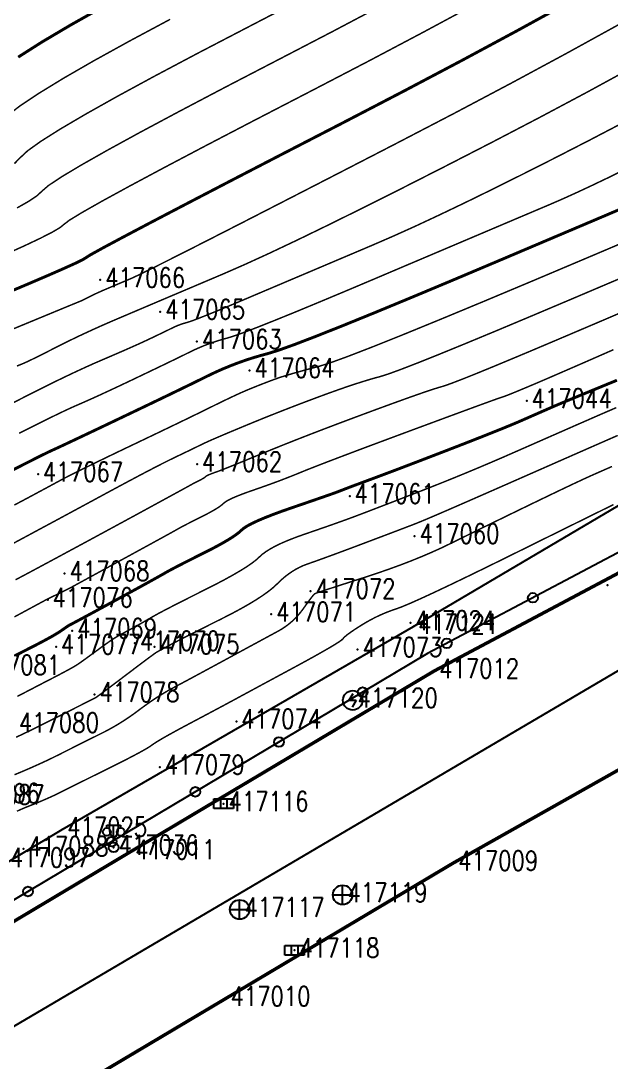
# Model space of a CAD drawing. Extents: x 871 to 1485, y 1110 to 1494.
# Drawn here: x 1062.4 to 1092.7, y 1155 to 1208.5 of the extents above; entities that cross this region are included whole.
import ezdxf

# ---------------------------------------------------------------- set-up
doc = ezdxf.new("R2010")
doc.units = 0
doc.header["$LTSCALE"] = 0.5
doc.header["$PDSIZE"] = 0.2
doc.layers.get('0').update_dxf_attribs({"linetype": 'CONTINUOUS'})
doc.layers.add('ASSIST', color=7, linetype='CONTINUOUS', plot=False)
for name, color, linetype in [('DGX', 2, 'CONTINUOUS'), ('DLDW', 11, 'CONTINUOUS'), ('DLSS', 4, 'CONTINUOUS'), ('GXYZ', 2, 'CONTINUOUS'), ('ZBTZ', 3, 'CONTINUOUS'), ('ZDH', 1, 'CONTINUOUS')]:
    doc.layers.add(name, color=color, linetype=linetype)
doc.styles.add('HZ', font='rs.shx', dxfattribs={"width": 0.8, "bigfont": 'hztxt.shx'})

# ---------------------------------------------------------------- blocks, each defined once
blk = doc.blocks.new('gc097')
for p, q in [((-0.7, 2), (-0.7, 2.3)), ((-0.7, 2.3), (0.7, 2.3)), ((0, 0.5), (0, 2.3)), ((0.7, 2.3), (0.7, 2))]:
    blk.add_line(p, q)
for centre, radius in [((-0.7, 1.6), 0.4), ((0.73, 1.6), 0.4), ((0, 0), 0.5)]:
    blk.add_circle(centre, radius)
blk = doc.blocks.new('gc041')
for p, q in [((-1, 0.5), (1, 0.5)), ((-1, -0.5), (-1, 0.5)), ((-0.33, 0.5), (-0.33, -0.5)), ((0.33, 0.5), (0.33, -0.5)), ((1, 0.5), (1, -0.5)), ((1, -0.5), (-1, -0.5))]:
    blk.add_line(p, q)
blk = doc.blocks.new('gc043')
for p, q in [((-1, 0), (1, 0)), ((0, -1), (0, 1))]:
    blk.add_line(p, q)
blk.add_circle((0, 0), 1)
blk = doc.blocks.new('gc050')
for p, q in [((-0.35, 0), (0.05, 0.69)), ((-0.35, 0), (0.35, 0)), ((0.35, 0), (-0.06, -0.69))]:
    blk.add_line(p, q)
blk.add_circle((0, 0), 1)
blk = doc.blocks.new('gc170')
at = {"linetype": 'Continuous'}
blk.add_circle((0, 0), 0.5, dxfattribs=at)

msp = doc.modelspace()

# ---------------------------------------------------------------- linework, layer by layer
at = {"linetype": 'Continuous'}
msp.add_line((1094.294, 1175.843, 7.721), (1030.348, 1138.236, 7.025), dxfattribs=at)
at = {"linetype": 'Continuous', "elevation": 10.434, "flags": 128}
msp.add_lwpolyline([(974.599, 1444.021), (976.622, 1297.17), (976.667, 1293.433), (977.082, 1260.359), (977.14, 1247.885), (987.302, 1248.093), (987.563, 1239.875), (979.366, 1239.67), (963.969, 1239.285), (964.736, 1230.673), (962.422, 1230.467), (963.264, 1211.145), (964.031, 1187.555), (968.129, 1164.597), (978.887, 1142.015), (988.427, 1127.787), (1013.14, 1137.603), (1027.097, 1144.743), (1039.656, 1152.3), (1045.268, 1155.482), (1064.515, 1166.983), (1082.553, 1177.399), (1093.084, 1183.61)], dxfattribs=at)
at = {"layer": 'ASSIST', "linetype": 'Continuous', "flags": 128}
msp.add_lwpolyline([(1184.308, 1204.68), (1168.44, 1203.757), (1156.182, 1202.202), (1134.584, 1197.536), (1116.772, 1191.72), (1099.193, 1184.421), (1083.281, 1176.008), (1040.024, 1150.262), (1027.522, 1142.806), (1010.628, 1134.32), (1003.011, 1131.101)], dxfattribs=at)
at = {"layer": 'DGX', "color": 3, "linetype": 'Continuous', "const_width": 0.15, "flags": 128}
for points, elevation in [([(1061.34, 1194.372), (1062.647, 1194.923), (1063.724, 1195.383), (1064.57, 1195.753), (1065.186, 1196.031), (1065.571, 1196.218), (1065.726, 1196.315), (1065.966, 1196.467), (1066.607, 1196.822), (1067.649, 1197.379), (1069.091, 1198.14), (1070.934, 1199.103), (1073.178, 1200.27), (1075.823, 1201.639), (1078.869, 1203.21), (1082.034, 1204.855), (1085.038, 1206.44), (1087.88, 1207.968), (1090.561, 1209.438)], 15), ([(1093.679, 1199.023), (1091.799, 1198.225), (1089.623, 1197.303), (1087.152, 1196.255), (1084.671, 1195.207), (1082.468, 1194.285), (1080.542, 1193.489), (1078.893, 1192.819), (1077.521, 1192.275), (1076.427, 1191.856), (1075.609, 1191.564), (1075.068, 1191.397), (1074.669, 1191.288), (1074.273, 1191.17), (1073.882, 1191.041), (1073.495, 1190.903), (1073.113, 1190.755), (1072.735, 1190.598), (1072.361, 1190.431), (1071.992, 1190.254), (1071.599, 1190.06), (1071.155, 1189.843), (1070.659, 1189.602), (1070.112, 1189.337), (1069.513, 1189.049), (1068.863, 1188.737), (1068.162, 1188.402), (1067.409, 1188.043), (1066.674, 1187.693), (1066.026, 1187.385), (1065.464, 1187.119), (1064.989, 1186.895), (1064.601, 1186.712), (1064.299, 1186.571), (1064.085, 1186.473), (1063.957, 1186.416), (1063.804, 1186.344), (1063.515, 1186.202), (1063.089, 1185.989), (1062.527, 1185.705), (1061.829, 1185.351)], 12.5), ([(1093.008, 1190.03), (1092.47, 1189.81), (1091.925, 1189.586), (1091.434, 1189.384), (1090.997, 1189.204), (1090.615, 1189.046), (1090.288, 1188.91), (1090.015, 1188.796), (1089.797, 1188.703), (1089.633, 1188.633), (1089.49, 1188.57), (1089.336, 1188.502), (1089.168, 1188.429), (1088.989, 1188.35), (1088.797, 1188.266), (1088.592, 1188.176), (1088.376, 1188.081), (1088.147, 1187.98), (1087.886, 1187.867), (1087.573, 1187.736), (1087.209, 1187.587), (1086.793, 1187.419), (1086.326, 1187.232), (1085.807, 1187.028), (1085.236, 1186.804), (1084.614, 1186.563), (1083.983, 1186.319), (1083.385, 1186.089), (1082.822, 1185.873), (1082.292, 1185.671), (1081.796, 1185.482), (1081.335, 1185.308), (1080.906, 1185.147), (1080.512, 1185), (1080.155, 1184.868), (1079.837, 1184.75), (1079.559, 1184.646), (1079.321, 1184.557), (1079.123, 1184.482), (1078.965, 1184.421), (1078.846, 1184.375), (1078.768, 1184.344), (1078.678, 1184.309), (1078.527, 1184.254), (1078.314, 1184.178), (1078.039, 1184.082), (1077.703, 1183.965), (1077.305, 1183.828), (1076.846, 1183.67), (1076.325, 1183.492), (1075.801, 1183.309), (1075.334, 1183.137), (1074.924, 1182.976), (1074.57, 1182.825), (1074.272, 1182.686), (1074.031, 1182.558), (1073.847, 1182.44), (1073.719, 1182.333), (1073.602, 1182.226), (1073.447, 1182.108), (1073.257, 1181.977), (1073.03, 1181.835), (1072.767, 1181.682), (1072.467, 1181.516), (1072.131, 1181.339), (1071.758, 1181.151), (1071.386, 1180.965), (1071.051, 1180.796), (1070.752, 1180.645), (1070.49, 1180.511), (1070.265, 1180.394), (1070.077, 1180.294), (1069.926, 1180.212), (1069.811, 1180.147), (1069.698, 1180.082), (1069.55, 1179.998), (1069.368, 1179.896), (1069.152, 1179.776), (1068.902, 1179.638), (1068.617, 1179.481), (1068.298, 1179.306), (1067.945, 1179.114), (1067.586, 1178.918), (1067.25, 1178.735), (1066.938, 1178.565), (1066.649, 1178.408), (1066.383, 1178.264), (1066.141, 1178.132), (1065.921, 1178.014), (1065.725, 1177.908), (1065.551, 1177.814), (1065.397, 1177.732), (1065.264, 1177.661), (1065.152, 1177.601), (1065.059, 1177.552), (1064.988, 1177.514), (1064.937, 1177.488), (1064.907, 1177.472), (1064.882, 1177.459), (1064.849, 1177.439), (1064.807, 1177.413), (1064.756, 1177.379), (1064.696, 1177.339), (1064.627, 1177.291), (1064.55, 1177.237), (1064.464, 1177.176), (1064.361, 1177.107), (1064.232, 1177.027), (1064.079, 1176.936), (1063.9, 1176.835), (1063.697, 1176.723), (1063.468, 1176.601), (1063.214, 1176.468), (1062.935, 1176.325), (1062.65, 1176.18), (1062.378, 1176.041), (1062.119, 1175.908)], 10)]:
    msp.add_lwpolyline(points, dxfattribs=dict(at, elevation=elevation))
at = {"layer": 'DGX', "linetype": 'Continuous', "const_width": 0.075, "flags": 128}
for points in [[(1076.685, 1209.517), (1074.048, 1208.148), (1071.5, 1206.824), (1069.263, 1205.639), (1067.336, 1204.594), (1065.72, 1203.687), (1064.414, 1202.92), (1063.419, 1202.292), (1062.735, 1201.803), (1062.361, 1201.454), (1062.066, 1201.154)], [(1081.137, 1209.372), (1078.468, 1207.963), (1075.655, 1206.502), (1072.941, 1205.096), (1070.568, 1203.849), (1068.535, 1202.764), (1066.843, 1201.838), (1065.492, 1201.073), (1064.482, 1200.469), (1063.812, 1200.025), (1063.483, 1199.741), (1063.234, 1199.509), (1062.807, 1199.22), (1062.199, 1198.874)], [(1070.059, 1208.553), (1067.957, 1207.429), (1066.136, 1206.424), (1064.596, 1205.537), (1063.336, 1204.767), (1062.356, 1204.116), (1061.658, 1203.582)], [(1092.754, 1185.605), (1092.707, 1185.585), (1092.64, 1185.556), (1092.553, 1185.517), (1092.445, 1185.47), (1092.317, 1185.414), (1092.169, 1185.349), (1092, 1185.274), (1091.811, 1185.191), (1091.589, 1185.092), (1091.318, 1184.968), (1091.001, 1184.82), (1090.636, 1184.649), (1090.223, 1184.453), (1089.763, 1184.233), (1089.256, 1183.989), (1088.702, 1183.722), (1088.13, 1183.445), (1087.571, 1183.174), (1087.025, 1182.908), (1086.493, 1182.649), (1085.973, 1182.394), (1085.466, 1182.146), (1084.973, 1181.903), (1084.492, 1181.667), (1084.008, 1181.434), (1083.505, 1181.206), (1082.982, 1180.982), (1082.439, 1180.762), (1081.877, 1180.546), (1081.296, 1180.335), (1080.695, 1180.127), (1080.074, 1179.923), (1079.482, 1179.733), (1078.967, 1179.567), (1078.528, 1179.425), (1078.166, 1179.307), (1077.88, 1179.213), (1077.672, 1179.142), (1077.539, 1179.096), (1077.484, 1179.073), (1077.46, 1179.052), (1077.421, 1179.009), (1077.369, 1178.944), (1077.302, 1178.858), (1077.22, 1178.751), (1077.125, 1178.621), (1077.015, 1178.47), (1076.892, 1178.298), (1076.757, 1178.119), (1076.614, 1177.951), (1076.465, 1177.793), (1076.307, 1177.645), (1076.142, 1177.506), (1075.97, 1177.378), (1075.789, 1177.26), (1075.602, 1177.152), (1075.393, 1177.039), (1075.149, 1176.908), (1074.871, 1176.757), (1074.557, 1176.587), (1074.209, 1176.399), (1073.826, 1176.192), (1073.409, 1175.965), (1072.956, 1175.72), (1072.502, 1175.474), (1072.08, 1175.246), (1071.691, 1175.036), (1071.333, 1174.843), (1071.008, 1174.668), (1070.715, 1174.511), (1070.454, 1174.372), (1070.225, 1174.25), (1070.012, 1174.134), (1069.796, 1174.01), (1069.577, 1173.878), (1069.357, 1173.738), (1069.135, 1173.591), (1068.91, 1173.435), (1068.683, 1173.272), (1068.454, 1173.102), (1068.223, 1172.93), (1067.99, 1172.766), (1067.756, 1172.609), (1067.52, 1172.458), (1067.283, 1172.314), (1067.044, 1172.177), (1066.804, 1172.046), (1066.562, 1171.923), (1066.314, 1171.8), (1066.057, 1171.673), (1065.791, 1171.54), (1065.515, 1171.403), (1065.23, 1171.26), (1064.936, 1171.112), (1064.632, 1170.959), (1064.319, 1170.802), (1063.992, 1170.64), (1063.645, 1170.475), (1063.279, 1170.307), (1062.895, 1170.136), (1062.491, 1169.962), (1062.067, 1169.785)], [(1092.828, 1183.648), (1092.696, 1183.583), (1092.415, 1183.445), (1091.984, 1183.232), (1091.403, 1182.946), (1090.672, 1182.585), (1089.792, 1182.151), (1088.763, 1181.643), (1087.584, 1181.06), (1086.394, 1180.475), (1085.333, 1179.959), (1084.401, 1179.511), (1083.598, 1179.131), (1082.923, 1178.82), (1082.377, 1178.577), (1081.96, 1178.403), (1081.671, 1178.297), (1081.448, 1178.221), (1081.226, 1178.138), (1081.006, 1178.048), (1080.787, 1177.951), (1080.57, 1177.846), (1080.354, 1177.733), (1080.14, 1177.614), (1079.928, 1177.487), (1079.727, 1177.361), (1079.548, 1177.246), (1079.392, 1177.14), (1079.258, 1177.045), (1079.145, 1176.961), (1079.055, 1176.886), (1078.987, 1176.822), (1078.941, 1176.768), (1078.87, 1176.701), (1078.727, 1176.6), (1078.513, 1176.464), (1078.227, 1176.293), (1077.868, 1176.087), (1077.438, 1175.845), (1076.937, 1175.569), (1076.363, 1175.258), (1075.782, 1174.945), (1075.257, 1174.662), (1074.788, 1174.41), (1074.376, 1174.187), (1074.02, 1173.995), (1073.721, 1173.834), (1073.478, 1173.702), (1073.292, 1173.601), (1073.118, 1173.508), (1072.915, 1173.398), (1072.682, 1173.274), (1072.419, 1173.133), (1072.125, 1172.977), (1071.802, 1172.805), (1071.449, 1172.618), (1071.066, 1172.415), (1070.688, 1172.214), (1070.348, 1172.03), (1070.046, 1171.864), (1069.784, 1171.716), (1069.559, 1171.586), (1069.374, 1171.474), (1069.227, 1171.38), (1069.119, 1171.303), (1069.007, 1171.226), (1068.848, 1171.128), (1068.642, 1171.01), (1068.388, 1170.872), (1068.088, 1170.713), (1067.741, 1170.534), (1067.347, 1170.335), (1066.906, 1170.116), (1066.461, 1169.895), (1066.054, 1169.694), (1065.686, 1169.511), (1065.356, 1169.347), (1065.064, 1169.202), (1064.81, 1169.075), (1064.595, 1168.968), (1064.418, 1168.879), (1064.255, 1168.798), (1064.082, 1168.716), (1063.899, 1168.632), (1063.705, 1168.546), (1063.502, 1168.459), (1063.288, 1168.369), (1063.064, 1168.278), (1062.83, 1168.186), (1062.6, 1168.093), (1062.386, 1168.001), (1062.19, 1167.912)]]:
    msp.add_lwpolyline(points, dxfattribs=at)
for points, elevation in [([(1061.547, 1196.467), (1062.568, 1196.927), (1063.385, 1197.313), (1063.996, 1197.625), (1064.403, 1197.863), (1064.604, 1198.028), (1064.889, 1198.246), (1065.544, 1198.645), (1066.57, 1199.226), (1067.967, 1199.989), (1069.735, 1200.934), (1071.873, 1202.06), (1074.382, 1203.367), (1077.262, 1204.856), (1080.251, 1206.409), (1083.087, 1207.906), (1085.771, 1209.349)], 15.5), ([(1061.236, 1192.35), (1062.502, 1192.873), (1063.541, 1193.302), (1064.354, 1193.638), (1064.941, 1193.88), (1065.302, 1194.028), (1065.436, 1194.083), (1065.462, 1194.093), (1065.496, 1194.108), (1065.539, 1194.128), (1065.591, 1194.152), (1065.651, 1194.182), (1065.721, 1194.217), (1065.799, 1194.256), (1065.885, 1194.3), (1065.977, 1194.347), (1066.071, 1194.393), (1066.167, 1194.439), (1066.264, 1194.485), (1066.364, 1194.531), (1066.465, 1194.576), (1066.567, 1194.622), (1066.672, 1194.667), (1066.786, 1194.715), (1066.918, 1194.771), (1067.066, 1194.834), (1067.232, 1194.905), (1067.415, 1194.982), (1067.616, 1195.067), (1067.834, 1195.159), (1068.069, 1195.259), (1068.494, 1195.457), (1069.281, 1195.845), (1070.43, 1196.422), (1071.942, 1197.188), (1073.817, 1198.145), (1076.053, 1199.291), (1078.652, 1200.626), (1081.613, 1202.151), (1084.688, 1203.749), (1087.628, 1205.304), (1090.434, 1206.816), (1093.104, 1208.285)], 14.5), ([(1093.865, 1206.117), (1091.484, 1204.82), (1089.064, 1203.532), (1086.607, 1202.251), (1084.224, 1201.028), (1082.03, 1199.914), (1080.025, 1198.908), (1078.208, 1198.011), (1076.579, 1197.221), (1075.139, 1196.54), (1073.887, 1195.968), (1072.824, 1195.503), (1071.889, 1195.107), (1071.024, 1194.74), (1070.226, 1194.403), (1069.498, 1194.094), (1068.838, 1193.814), (1068.247, 1193.563), (1067.724, 1193.341), (1067.27, 1193.148), (1066.854, 1192.969), (1066.445, 1192.789), (1066.044, 1192.608), (1065.649, 1192.426), (1065.262, 1192.244), (1064.882, 1192.06), (1064.509, 1191.876), (1064.143, 1191.691), (1063.798, 1191.515), (1063.488, 1191.358), (1063.212, 1191.221), (1062.972, 1191.103), (1062.766, 1191.005), (1062.594, 1190.926), (1062.458, 1190.866), (1062.357, 1190.826), (1062.191, 1190.762)], 14), ([(1093.42, 1203.301), (1091.6, 1202.351), (1089.842, 1201.45), (1088.19, 1200.615), (1086.644, 1199.846), (1085.203, 1199.142), (1083.868, 1198.504), (1082.64, 1197.931), (1081.516, 1197.425), (1080.499, 1196.984), (1079.554, 1196.583), (1078.646, 1196.199), (1077.777, 1195.83), (1076.945, 1195.478), (1076.151, 1195.142), (1075.395, 1194.821), (1074.676, 1194.517), (1073.996, 1194.228), (1073.369, 1193.963), (1072.813, 1193.731), (1072.326, 1193.529), (1071.909, 1193.36), (1071.563, 1193.223), (1071.286, 1193.117), (1071.08, 1193.043), (1070.943, 1193.001), (1070.842, 1192.973), (1070.742, 1192.943), (1070.644, 1192.911), (1070.546, 1192.876), (1070.449, 1192.839), (1070.354, 1192.799), (1070.259, 1192.757), (1070.166, 1192.712), (1070.067, 1192.663), (1069.955, 1192.608), (1069.829, 1192.547), (1069.691, 1192.481), (1069.54, 1192.408), (1069.376, 1192.329), (1069.199, 1192.244), (1069.008, 1192.154), (1068.798, 1192.055), (1068.562, 1191.946), (1068.298, 1191.827), (1068.008, 1191.698), (1067.69, 1191.558), (1067.346, 1191.409), (1066.976, 1191.249), (1066.578, 1191.079), (1066.153, 1190.895), (1065.701, 1190.692), (1065.22, 1190.47), (1064.712, 1190.23), (1064.176, 1189.971), (1063.612, 1189.693), (1063.02, 1189.396), (1062.4, 1189.081), (1061.797, 1188.773)], 13.5), ([(1093.459, 1200.866), (1092.548, 1200.421), (1091.704, 1200.018), (1090.927, 1199.656), (1090.217, 1199.335), (1089.574, 1199.056), (1088.9, 1198.771), (1088.097, 1198.431), (1087.165, 1198.036), (1086.104, 1197.586), (1084.915, 1197.082), (1083.597, 1196.523), (1082.15, 1195.91), (1080.574, 1195.241), (1079.02, 1194.585), (1077.64, 1194.008), (1076.434, 1193.509), (1075.401, 1193.09), (1074.542, 1192.749), (1073.857, 1192.487), (1073.344, 1192.303), (1073.006, 1192.199), (1072.756, 1192.131), (1072.508, 1192.056), (1072.263, 1191.976), (1072.021, 1191.89), (1071.781, 1191.797), (1071.544, 1191.698), (1071.31, 1191.594), (1071.079, 1191.483), (1070.833, 1191.361), (1070.555, 1191.225), (1070.244, 1191.074), (1069.901, 1190.909), (1069.527, 1190.728), (1069.119, 1190.533), (1068.68, 1190.323), (1068.209, 1190.098), (1067.736, 1189.874), (1067.294, 1189.665), (1066.881, 1189.473), (1066.498, 1189.296), (1066.146, 1189.135), (1065.823, 1188.99), (1065.53, 1188.861), (1065.267, 1188.747), (1064.979, 1188.62), (1064.608, 1188.447), (1064.155, 1188.23), (1063.62, 1187.968), (1063.002, 1187.661), (1062.303, 1187.309)], 13), ([(1094.503, 1197.596), (1091.62, 1196.373), (1088.716, 1195.146), (1086.146, 1194.069), (1083.908, 1193.141), (1082.003, 1192.362), (1080.431, 1191.734), (1079.192, 1191.255), (1078.286, 1190.925), (1077.712, 1190.745), (1077.32, 1190.643), (1076.958, 1190.545), (1076.624, 1190.453), (1076.32, 1190.366), (1076.046, 1190.284), (1075.801, 1190.208), (1075.585, 1190.136), (1075.399, 1190.07), (1075.228, 1190.007), (1075.059, 1189.943), (1074.891, 1189.878), (1074.725, 1189.814), (1074.56, 1189.749), (1074.397, 1189.683), (1074.235, 1189.618), (1074.074, 1189.552), (1073.905, 1189.48), (1073.715, 1189.397), (1073.506, 1189.302), (1073.277, 1189.196), (1073.028, 1189.078), (1072.759, 1188.949), (1072.47, 1188.808), (1072.161, 1188.656), (1071.819, 1188.487), (1071.427, 1188.296), (1070.987, 1188.082), (1070.499, 1187.846), (1069.962, 1187.588), (1069.377, 1187.307), (1068.743, 1187.004), (1068.061, 1186.679), (1067.385, 1186.356), (1066.77, 1186.06), (1066.216, 1185.792), (1065.724, 1185.552), (1065.292, 1185.338), (1064.922, 1185.152), (1064.613, 1184.994), (1064.365, 1184.862), (1064.148, 1184.745), (1063.932, 1184.629), (1063.717, 1184.512), (1063.502, 1184.397), (1063.288, 1184.282), (1063.075, 1184.167), (1062.862, 1184.053), (1062.65, 1183.94), (1062.397, 1183.805), (1062.061, 1183.628)], 12), ([(1061.999, 1181.657), (1062.653, 1182.007), (1063.308, 1182.36), (1063.966, 1182.713), (1064.627, 1183.069), (1065.289, 1183.426), (1065.954, 1183.785), (1066.621, 1184.146), (1067.262, 1184.492), (1067.851, 1184.807), (1068.387, 1185.092), (1068.87, 1185.346), (1069.3, 1185.57), (1069.677, 1185.763), (1070.001, 1185.925), (1070.272, 1186.057), (1070.508, 1186.17), (1070.728, 1186.275), (1070.931, 1186.372), (1071.117, 1186.462), (1071.286, 1186.543), (1071.438, 1186.617), (1071.574, 1186.684), (1071.693, 1186.742), (1071.824, 1186.805), (1072, 1186.885), (1072.218, 1186.982), (1072.48, 1187.095), (1072.785, 1187.225), (1073.133, 1187.372), (1073.525, 1187.536), (1073.96, 1187.717), (1074.418, 1187.905), (1074.881, 1188.093), (1075.348, 1188.279), (1075.819, 1188.465), (1076.295, 1188.65), (1076.775, 1188.834), (1077.259, 1189.017), (1077.747, 1189.199), (1078.224, 1189.374), (1078.677, 1189.536), (1079.103, 1189.684), (1079.505, 1189.818), (1079.88, 1189.939), (1080.231, 1190.047), (1080.556, 1190.141), (1080.856, 1190.222), (1081.26, 1190.349), (1081.899, 1190.582), (1082.773, 1190.92), (1083.881, 1191.363), (1085.225, 1191.912), (1086.803, 1192.566), (1088.615, 1193.326), (1090.663, 1194.191), (1092.714, 1195.062), (1094.537, 1195.836)], 11.5), ([(1093.119, 1193.462), (1092.063, 1193.011), (1090.925, 1192.527), (1089.706, 1192.009), (1088.515, 1191.506), (1087.46, 1191.064), (1086.541, 1190.683), (1085.759, 1190.363), (1085.114, 1190.105), (1084.606, 1189.909), (1084.234, 1189.773), (1083.999, 1189.7), (1083.792, 1189.64), (1083.504, 1189.549), (1083.137, 1189.426), (1082.689, 1189.27), (1082.161, 1189.083), (1081.552, 1188.863), (1080.863, 1188.612), (1080.094, 1188.328), (1079.304, 1188.034), (1078.551, 1187.751), (1077.836, 1187.479), (1077.159, 1187.218), (1076.519, 1186.969), (1075.917, 1186.73), (1075.352, 1186.503), (1074.825, 1186.287), (1074.342, 1186.088), (1073.91, 1185.91), (1073.528, 1185.754), (1073.196, 1185.62), (1072.915, 1185.508), (1072.684, 1185.418), (1072.503, 1185.349), (1072.373, 1185.303), (1072.273, 1185.268), (1072.184, 1185.235), (1072.106, 1185.204), (1072.039, 1185.176), (1071.982, 1185.149), (1071.936, 1185.125), (1071.901, 1185.102), (1071.877, 1185.082), (1071.855, 1185.062), (1071.825, 1185.039), (1071.789, 1185.014), (1071.746, 1184.987), (1071.696, 1184.958), (1071.639, 1184.927), (1071.575, 1184.893), (1071.504, 1184.857), (1071.433, 1184.822), (1071.369, 1184.79), (1071.312, 1184.761), (1071.263, 1184.735), (1071.22, 1184.713), (1071.184, 1184.694), (1071.155, 1184.678), (1071.133, 1184.666), (1071.094, 1184.644), (1071.013, 1184.599), (1070.89, 1184.531), (1070.725, 1184.441), (1070.518, 1184.328), (1070.269, 1184.192), (1069.979, 1184.033), (1069.646, 1183.852), (1069.285, 1183.655), (1068.908, 1183.45), (1068.516, 1183.236), (1068.107, 1183.014), (1067.683, 1182.784), (1067.243, 1182.546), (1066.788, 1182.299), (1066.317, 1182.044), (1065.849, 1181.791), (1065.404, 1181.551), (1064.981, 1181.323), (1064.58, 1181.107), (1064.202, 1180.903), (1063.846, 1180.712), (1063.512, 1180.533), (1063.201, 1180.366), (1062.909, 1180.209), (1062.631, 1180.061), (1062.368, 1179.922), (1062.119, 1179.79)], 11), ([(1092.827, 1191.599), (1092.049, 1191.258), (1091.337, 1190.946), (1090.689, 1190.664), (1090.106, 1190.411), (1089.589, 1190.187), (1089.136, 1189.992), (1088.749, 1189.827), (1088.414, 1189.686), (1088.116, 1189.561), (1087.858, 1189.454), (1087.638, 1189.364), (1087.456, 1189.291), (1087.313, 1189.236), (1087.208, 1189.198), (1087.142, 1189.177), (1087.027, 1189.139), (1086.778, 1189.051), (1086.393, 1188.912), (1085.873, 1188.723), (1085.218, 1188.482), (1084.428, 1188.191), (1083.503, 1187.849), (1082.442, 1187.457), (1081.367, 1187.057), (1080.397, 1186.696), (1079.533, 1186.372), (1078.775, 1186.085), (1078.122, 1185.837), (1077.575, 1185.625), (1077.133, 1185.452), (1076.796, 1185.315), (1076.51, 1185.198), (1076.218, 1185.082), (1075.921, 1184.966), (1075.618, 1184.851), (1075.309, 1184.737), (1074.994, 1184.623), (1074.674, 1184.51), (1074.349, 1184.397), (1074.037, 1184.288), (1073.759, 1184.186), (1073.515, 1184.09), (1073.304, 1184.001), (1073.127, 1183.918), (1072.984, 1183.841), (1072.874, 1183.771), (1072.798, 1183.708), (1072.728, 1183.644), (1072.636, 1183.573), (1072.523, 1183.496), (1072.388, 1183.411), (1072.231, 1183.32), (1072.053, 1183.222), (1071.853, 1183.116), (1071.631, 1183.004), (1071.41, 1182.893), (1071.21, 1182.793), (1071.032, 1182.703), (1070.876, 1182.623), (1070.742, 1182.553), (1070.63, 1182.494), (1070.54, 1182.445), (1070.472, 1182.407), (1070.379, 1182.354), (1070.215, 1182.262), (1069.98, 1182.132), (1069.673, 1181.964), (1069.295, 1181.757), (1068.846, 1181.511), (1068.326, 1181.227), (1067.734, 1180.904), (1067.143, 1180.581), (1066.622, 1180.297), (1066.172, 1180.052), (1065.793, 1179.845), (1065.486, 1179.678), (1065.249, 1179.549), (1065.083, 1179.459), (1064.988, 1179.407), (1064.925, 1179.374), (1064.855, 1179.338), (1064.778, 1179.298), (1064.694, 1179.256), (1064.603, 1179.21), (1064.504, 1179.162), (1064.399, 1179.111), (1064.286, 1179.056), (1064.176, 1179.003), (1064.079, 1178.956), (1063.993, 1178.915), (1063.92, 1178.88), (1063.86, 1178.851), (1063.812, 1178.827), (1063.776, 1178.81), (1063.753, 1178.798), (1063.704, 1178.772), (1063.591, 1178.711), (1063.413, 1178.615), (1063.172, 1178.485), (1062.866, 1178.32), (1062.496, 1178.12), (1062.063, 1177.886)], 10.5), ([(1092.975, 1188.625), (1092.689, 1188.502), (1092.382, 1188.37), (1092.053, 1188.227), (1091.704, 1188.074), (1091.327, 1187.909), (1090.917, 1187.73), (1090.475, 1187.536), (1090, 1187.327), (1089.492, 1187.104), (1088.952, 1186.867), (1088.379, 1186.615), (1087.773, 1186.349), (1087.152, 1186.077), (1086.533, 1185.811), (1085.916, 1185.549), (1085.301, 1185.293), (1084.688, 1185.041), (1084.077, 1184.794), (1083.468, 1184.553), (1082.861, 1184.316), (1082.28, 1184.091), (1081.747, 1183.885), (1081.264, 1183.698), (1080.829, 1183.531), (1080.443, 1183.383), (1080.106, 1183.254), (1079.819, 1183.145), (1079.58, 1183.054), (1079.352, 1182.969), (1079.095, 1182.875), (1078.81, 1182.773), (1078.497, 1182.661), (1078.155, 1182.541), (1077.786, 1182.413), (1077.388, 1182.275), (1076.961, 1182.129), (1076.54, 1181.979), (1076.156, 1181.83), (1075.809, 1181.683), (1075.5, 1181.536), (1075.229, 1181.39), (1074.995, 1181.245), (1074.799, 1181.102), (1074.64, 1180.959), (1074.475, 1180.809), (1074.258, 1180.642), (1073.991, 1180.459), (1073.672, 1180.26), (1073.302, 1180.044), (1072.881, 1179.811), (1072.409, 1179.563), (1071.886, 1179.298), (1071.363, 1179.036), (1070.892, 1178.799), (1070.472, 1178.587), (1070.104, 1178.398), (1069.788, 1178.234), (1069.524, 1178.095), (1069.311, 1177.979), (1069.15, 1177.888), (1069.016, 1177.81), (1068.885, 1177.734), (1068.756, 1177.66), (1068.631, 1177.588), (1068.508, 1177.519), (1068.387, 1177.451), (1068.27, 1177.386), (1068.155, 1177.323), (1068.044, 1177.263), (1067.938, 1177.205), (1067.837, 1177.15), (1067.741, 1177.098), (1067.65, 1177.049), (1067.564, 1177.002), (1067.483, 1176.958), (1067.407, 1176.917), (1067.326, 1176.871), (1067.23, 1176.813), (1067.12, 1176.741), (1066.994, 1176.657), (1066.854, 1176.561), (1066.699, 1176.451), (1066.529, 1176.329), (1066.345, 1176.194), (1066.161, 1176.059), (1065.993, 1175.936), (1065.841, 1175.826), (1065.705, 1175.727), (1065.585, 1175.641), (1065.481, 1175.567), (1065.394, 1175.506), (1065.322, 1175.456), (1065.247, 1175.408), (1065.148, 1175.349), (1065.027, 1175.279), (1064.882, 1175.198), (1064.714, 1175.107), (1064.523, 1175.005), (1064.309, 1174.892), (1064.071, 1174.769), (1063.824, 1174.641), (1063.581, 1174.516), (1063.343, 1174.392), (1063.109, 1174.271), (1062.879, 1174.151), (1062.653, 1174.034), (1062.431, 1173.919), (1062.214, 1173.806)], 9.5), ([(1093.049, 1187.198), (1092.736, 1187.062), (1092.368, 1186.9), (1091.914, 1186.702), (1091.375, 1186.465), (1090.751, 1186.191), (1090.041, 1185.879), (1089.246, 1185.529), (1088.366, 1185.142), (1087.4, 1184.717), (1086.443, 1184.297), (1085.592, 1183.924), (1084.845, 1183.598), (1084.203, 1183.319), (1083.666, 1183.088), (1083.233, 1182.904), (1082.905, 1182.767), (1082.682, 1182.677), (1082.491, 1182.603), (1082.257, 1182.514), (1081.982, 1182.409), (1081.666, 1182.289), (1081.307, 1182.153), (1080.907, 1182.001), (1080.465, 1181.835), (1079.981, 1181.652), (1079.495, 1181.469), (1079.045, 1181.301), (1078.633, 1181.148), (1078.257, 1181.01), (1077.918, 1180.886), (1077.616, 1180.777), (1077.351, 1180.683), (1077.122, 1180.604), (1076.914, 1180.525), (1076.71, 1180.433), (1076.509, 1180.326), (1076.312, 1180.206), (1076.119, 1180.071), (1075.929, 1179.923), (1075.743, 1179.761), (1075.562, 1179.585), (1075.359, 1179.397), (1075.112, 1179.198), (1074.82, 1178.988), (1074.484, 1178.768), (1074.103, 1178.538), (1073.678, 1178.297), (1073.208, 1178.045), (1072.693, 1177.783), (1072.182, 1177.528), (1071.721, 1177.297), (1071.311, 1177.091), (1070.951, 1176.91), (1070.642, 1176.753), (1070.384, 1176.62), (1070.177, 1176.512), (1070.02, 1176.428), (1069.895, 1176.361), (1069.783, 1176.3), (1069.684, 1176.247), (1069.598, 1176.2), (1069.525, 1176.161), (1069.465, 1176.129), (1069.418, 1176.103), (1069.384, 1176.085), (1069.336, 1176.054), (1069.244, 1175.99), (1069.109, 1175.891), (1068.931, 1175.76), (1068.71, 1175.595), (1068.446, 1175.397), (1068.139, 1175.165), (1067.788, 1174.9), (1067.439, 1174.635), (1067.133, 1174.404), (1066.871, 1174.207), (1066.652, 1174.044), (1066.478, 1173.915), (1066.347, 1173.819), (1066.26, 1173.758), (1066.217, 1173.73), (1066.167, 1173.706), (1066.06, 1173.652), (1065.896, 1173.569), (1065.675, 1173.458), (1065.397, 1173.318), (1065.062, 1173.149), (1064.67, 1172.951), (1064.22, 1172.724), (1063.765, 1172.495), (1063.353, 1172.29), (1062.986, 1172.109), (1062.662, 1171.952), (1062.383, 1171.819), (1062.148, 1171.71)], 9)]:
    msp.add_lwpolyline(points, dxfattribs=dict(at, elevation=elevation))
at = {"layer": 'DGX', "color": 3, "linetype": 'Continuous', "const_width": 0.15, "flags": 128}
msp.add_lwpolyline([(1066.652, 1209.219), (1064.937, 1208.254), (1063.472, 1207.386), (1062.258, 1206.614)], dxfattribs=at)
at = {"layer": 'DLSS', "linetype": 'Continuous', "const_width": 0.175, "elevation": 6.63, "flags": 128}
msp.add_lwpolyline([(988.427, 1127.787), (990.788, 1125.904), (993.922, 1126.963), (1010.814, 1133.51), (1020.926, 1138.3), (1028.106, 1142.098), (1034.318, 1145.718), (1048.748, 1154.336), (1068.018, 1165.828), (1083.626, 1175.112), (1098.724, 1183.13), (1116.228, 1190.601), (1137.489, 1197.31), (1156.314, 1201.233), (1168.71, 1202.862), (1179.428, 1203.615), (1186.519, 1203.964)], dxfattribs=at)
at = {"layer": 'DLSS', "linetype": 'Continuous', "const_width": 0.175, "flags": 128}
msp.add_lwpolyline([(1460.277, 1198.106), (1405.34, 1197.459), (1185.349, 1194.858), (1181.212, 1194.703), (1178.117, 1194.633), (1169.906, 1193.953), (1160.637, 1192.83), (1153.465, 1191.634), (1141.842, 1189.126), (1126.802, 1184.815), (1111.381, 1179.02), (1097.346, 1172.431), (1084.597, 1165.251), (1072.904, 1158.293), (1053.386, 1146.695), (1039.51, 1138.393), (1032.835, 1134.456), (1024.771, 1130.123), (1023.394, 1129.439), (1014.663, 1125.383), (996.71, 1118.233), (983.054, 1114.358), (961.326, 1109.88)], dxfattribs=at)
at = {"layer": 'ZDH', "linetype": 'Continuous'}
for p in [(1066.471, 1195.177, 14.668), (1069.549, 1193.543, 13.838), (1071.437, 1192.015, 13.122), (1074.136, 1190.539, 12.269), (1088.374, 1188.972, 10.304), (1071.444, 1185.728, 11.235), (1063.278, 1185.208, 12.241), (1079.284, 1184.089, 9.869), (1082.612, 1182.035, 8.804), (1064.639, 1180.118, 10.737), (1092.527, 1179.521, 7.668), (1077.269, 1179.213, 8.544), (1063.773, 1178.757, 10.486), (1075.253, 1178.019, 8.729), (1082.397, 1177.578, 7.731), (1082.553, 1177.399, 7.724), (1065.032, 1177.175, 9.905), (1064.203, 1176.352, 9.85), (1068.248, 1176.532, 9.279), (1069.26, 1176.357, 9.074), (1079.687, 1176.211, 7.818), (1083.626, 1175.112, 7.549), (1066.184, 1173.904, 9.048), (1079.438, 1173.604, 7.682), (1073.462, 1172.525, 7.746), (1069.537, 1170.174, 7.686), (1072.808, 1168.296, 7.437), (1064.515, 1166.983, 7.507), (1062.523, 1165.988, 7.606), (1067.157, 1166.054, 7.516), (1068.018, 1165.828, 7.378), (1084.597, 1165.251, 7.518), (1078.916, 1163.618, 7.49), (1073.631, 1162.867, 7.479), (1076.448, 1160.779, 7.434), (1072.904, 1158.293, 7.373)]:
    msp.add_point(p, dxfattribs=at)

# ---------------------------------------------------------------- block references
at = {"layer": 'DLDW', "linetype": 'Continuous', "xscale": 0.5, "yscale": 0.5}
msp.add_blockref('gc097', (1067.157, 1166.054, 7.516), dxfattribs=at)
at = {"layer": 'GXYZ', "linetype": 'Continuous', "xscale": 0.5, "yscale": 0.5}
for name, p in [('gc050', (1079.438, 1173.604, 7.682)), ('gc041', (1072.808, 1168.296, 7.437)), ('gc043', (1078.916, 1163.618, 7.49)), ('gc043', (1073.631, 1162.867, 7.479)), ('gc041', (1076.448, 1160.779, 7.434))]:
    msp.add_blockref(name, p, dxfattribs=at)
at = {"layer": 'ZBTZ', "linetype": 'Continuous', "xscale": 0.5, "yscale": 0.5}
for p, rotation in [((1088.69, 1178.867), 207.8682606094694), ((1084.27, 1176.53), 207.8682606094694), ((1079.945, 1174.022), 210.7600438033824), ((1075.649, 1171.465), 210.7600438033824), ((1071.352, 1168.908), 210.7600438033824), ((1067.056, 1166.351), 210.7600438033824), ((1062.759, 1163.793), 210.7600438033824)]:
    msp.add_blockref('gc170', p, dxfattribs=dict(at, rotation=rotation))

# ---------------------------------------------------------------- texts
at = {"layer": 'ZDH', "linetype": 'Continuous', "style": 'HZ', "width": 0.8}
for s, p in [('417066', (1066.721, 1194.802, 14.668)), ('417065', (1069.799, 1193.168, 13.838)), ('417063', (1071.687, 1191.64, 13.122)), ('417064', (1074.386, 1190.164, 12.269)), ('417044', (1088.624, 1188.597, 10.304)), ('417062', (1071.694, 1185.353, 11.235)), ('417067', (1063.528, 1184.833, 12.241)), ('417061', (1079.534, 1183.714, 9.869)), ('417060', (1082.862, 1181.66, 8.804)), ('417068', (1064.889, 1179.743, 10.737)), ('417072', (1077.519, 1178.838, 8.544)), ('417076', (1064.023, 1178.382, 10.486)), ('417071', (1075.503, 1177.644, 8.729)), ('417024', (1082.647, 1177.203, 7.731)), ('417121', (1082.803, 1177.024, 7.724)), ('417069', (1065.282, 1176.8, 9.905)), ('417077', (1064.453, 1175.977, 9.85)), ('417070', (1068.498, 1176.157, 9.279)), ('417075', (1069.51, 1175.982, 9.074)), ('417073', (1079.937, 1175.836, 7.818)), ('417081', (1060.297, 1174.917, 10.106)), ('417012', (1083.876, 1174.737, 7.549)), ('417078', (1066.434, 1173.529, 9.048)), ('417120', (1079.688, 1173.229, 7.682)), ('417074', (1073.712, 1172.15, 7.746)), ('417080', (1062.293, 1171.961, 9.18)), ('417079', (1069.787, 1169.799, 7.686)), ('417096', (1059.256, 1168.336, 8.537)), ('417087', (1059.493, 1168.26, 8.491)), ('417116', (1073.058, 1167.921, 7.437)), ('417025', (1064.765, 1166.608, 7.507)), ('417036', (1067.407, 1165.679, 7.516)), ('417088', (1062.773, 1165.613, 7.606)), ('417011', (1068.268, 1165.453, 7.378)), ('417097', (1061.82, 1165.037, 7.608)), ('417009', (1084.847, 1164.876, 7.518)), ('417119', (1079.166, 1163.243, 7.49)), ('417117', (1073.881, 1162.492, 7.479)), ('417118', (1076.698, 1160.404, 7.434)), ('417010', (1073.154, 1157.918, 7.373))]:
    msp.add_text(s, height=1, dxfattribs=at).set_placement(p)

doc.saveas('drawing.dxf')
